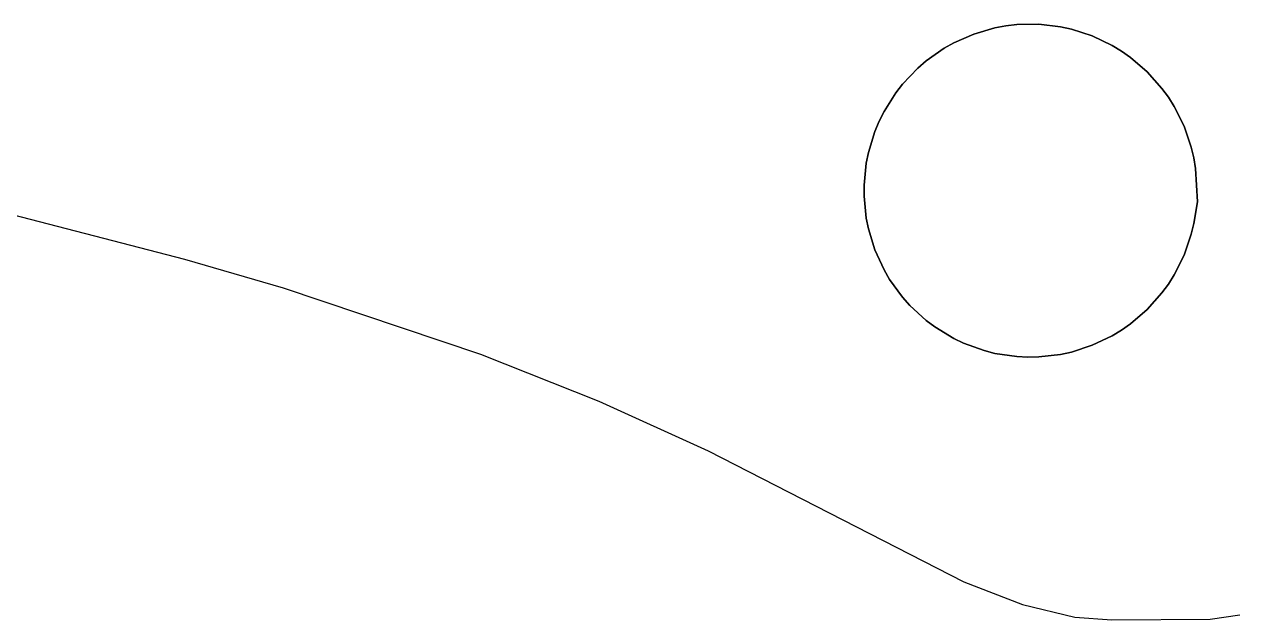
# Model space of a CAD drawing. Header units: millimetres. Extents: x 1811966 to 2218310, y 20519 to 471429.
# Drawn here: x 2104150 to 2142634, y 112128 to 130997 of the extents above; entities that cross this region are included whole.
import ezdxf

# ---------------------------------------------------------------- set-up
doc = ezdxf.new("R2010")
doc.units = ezdxf.units.MM
doc.layers.add('CLOSED_AREAS', color=7, linetype='Continuous')
doc.layers.add('REGION_HOLES', color=7, linetype='Continuous')

msp = doc.modelspace()

# ---------------------------------------------------------------- linework, layer by layer
at = {"layer": 'CLOSED_AREAS'}
msp.add_lwpolyline([(2141267.672, 126421.536), (2141210.231, 126765.775), (2141130.163, 127105.468), (2140903.644, 127765.283), (2140592.079, 128389.462), (2140406.049, 128684.747), (2140200.914, 128967.09), (2139736.984, 129488.097), (2139208.389, 129943.346), (2138922.685, 130143.787), (2138624.37, 130324.907), (2137995.122, 130626.105), (2137331.65, 130841.687), (2136990.68, 130916.127), (2136297.725, 130996.684), (2135600.201, 130985.154), (2135253.535, 130944.847), (2134910.298, 130881.721), (2134240.059, 130688.206), (2133601.196, 130407.97), (2133297.047, 130236.819), (2132725.958, 129836.152), (2132461.524, 129608.403), (2131980.62, 129103.026), (2131766.256, 128827.621), (2131394.401, 128237.37), (2131238.539, 127925.11), (2131103.65, 127603.223), (2130899.073, 126936.277), (2130830.273, 126594.122), (2130761.177, 125899.936), (2130761.177, 125550.935), (2130830.273, 124856.749), (2130899.073, 124514.595), (2131103.65, 123847.648), (2131394.401, 123213.513), (2131570.565, 122912.235), (2131980.62, 122347.856), (2132212.71, 122087.216), (2132725.958, 121614.73), (2133004.884, 121404.947), (2133601.196, 121042.912), (2133915.997, 120892.222), (2134571.972, 120654.834), (2134910.298, 120569.162), (2135600.201, 120465.728), (2135948.78, 120448.423), (2136297.725, 120454.188), (2136990.68, 120534.756), (2137331.65, 120609.196), (2137995.122, 120824.767), (2138624.37, 121125.976), (2138922.685, 121307.096), (2139208.389, 121507.537), (2139736.984, 121962.786), (2140200.914, 122483.782), (2140406.049, 122766.136), (2140592.079, 123061.421), (2140903.644, 123685.6), (2141130.163, 124345.414), (2141210.231, 124685.108), (2141324.333, 125368.906)], close=True, dxfattribs=at)
msp.add_lwpolyline([(2079540.664, 128976.992), (2085791.01, 128328.63), (2090478.77, 127669.334), (2094144.16, 127050.746), (2098842.149, 126112.402), (2102894.886, 125186.279), (2109229.807, 123556.813), (2112354.981, 122643.617), (2118605.326, 120548.178), (2122354.496, 119049.169), (2125817.944, 117474.804), (2133918.674, 113328.564), (2135783.79, 112610.178), (2137440.941, 112210.398), (2138609.973, 112128.287), (2141731.606, 112149.472), (2142669.158, 112280.582)], dxfattribs=at)
at = {"layer": 'REGION_HOLES'}
msp.add_lwpolyline([(2141324.333, 125368.906), (2141210.231, 124685.108), (2141130.163, 124345.414), (2140903.644, 123685.6), (2140592.079, 123061.421), (2140406.049, 122766.136), (2140200.914, 122483.782), (2139736.984, 121962.786), (2139208.389, 121507.537), (2138922.685, 121307.096), (2138624.37, 121125.976), (2137995.122, 120824.767), (2137331.65, 120609.196), (2136990.68, 120534.756), (2136297.725, 120454.188), (2135948.78, 120448.423), (2135600.201, 120465.728), (2134910.298, 120569.162), (2134571.972, 120654.834), (2133915.997, 120892.222), (2133601.196, 121042.912), (2133004.884, 121404.947), (2132725.958, 121614.73), (2132212.71, 122087.216), (2131980.62, 122347.856), (2131570.565, 122912.235), (2131394.401, 123213.513), (2131103.65, 123847.648), (2130899.073, 124514.595), (2130830.273, 124856.749), (2130761.177, 125550.935), (2130761.177, 125899.936), (2130830.273, 126594.122), (2130899.073, 126936.277), (2131103.65, 127603.223), (2131238.539, 127925.11), (2131394.401, 128237.37), (2131766.256, 128827.621), (2131980.62, 129103.026), (2132461.524, 129608.403), (2132725.958, 129836.152), (2133297.047, 130236.819), (2133601.196, 130407.97), (2134240.059, 130688.206), (2134910.298, 130881.721), (2135253.535, 130944.847), (2135600.201, 130985.154), (2136297.725, 130996.684), (2136990.68, 130916.127), (2137331.65, 130841.687), (2137995.122, 130626.105), (2138624.37, 130324.907), (2138922.685, 130143.787), (2139208.389, 129943.346), (2139736.984, 129488.097), (2140200.914, 128967.09), (2140406.049, 128684.747), (2140592.079, 128389.462), (2140903.644, 127765.283), (2141130.163, 127105.468), (2141210.231, 126765.775), (2141267.672, 126421.536)], close=True, dxfattribs=at)

doc.saveas('drawing.dxf')
